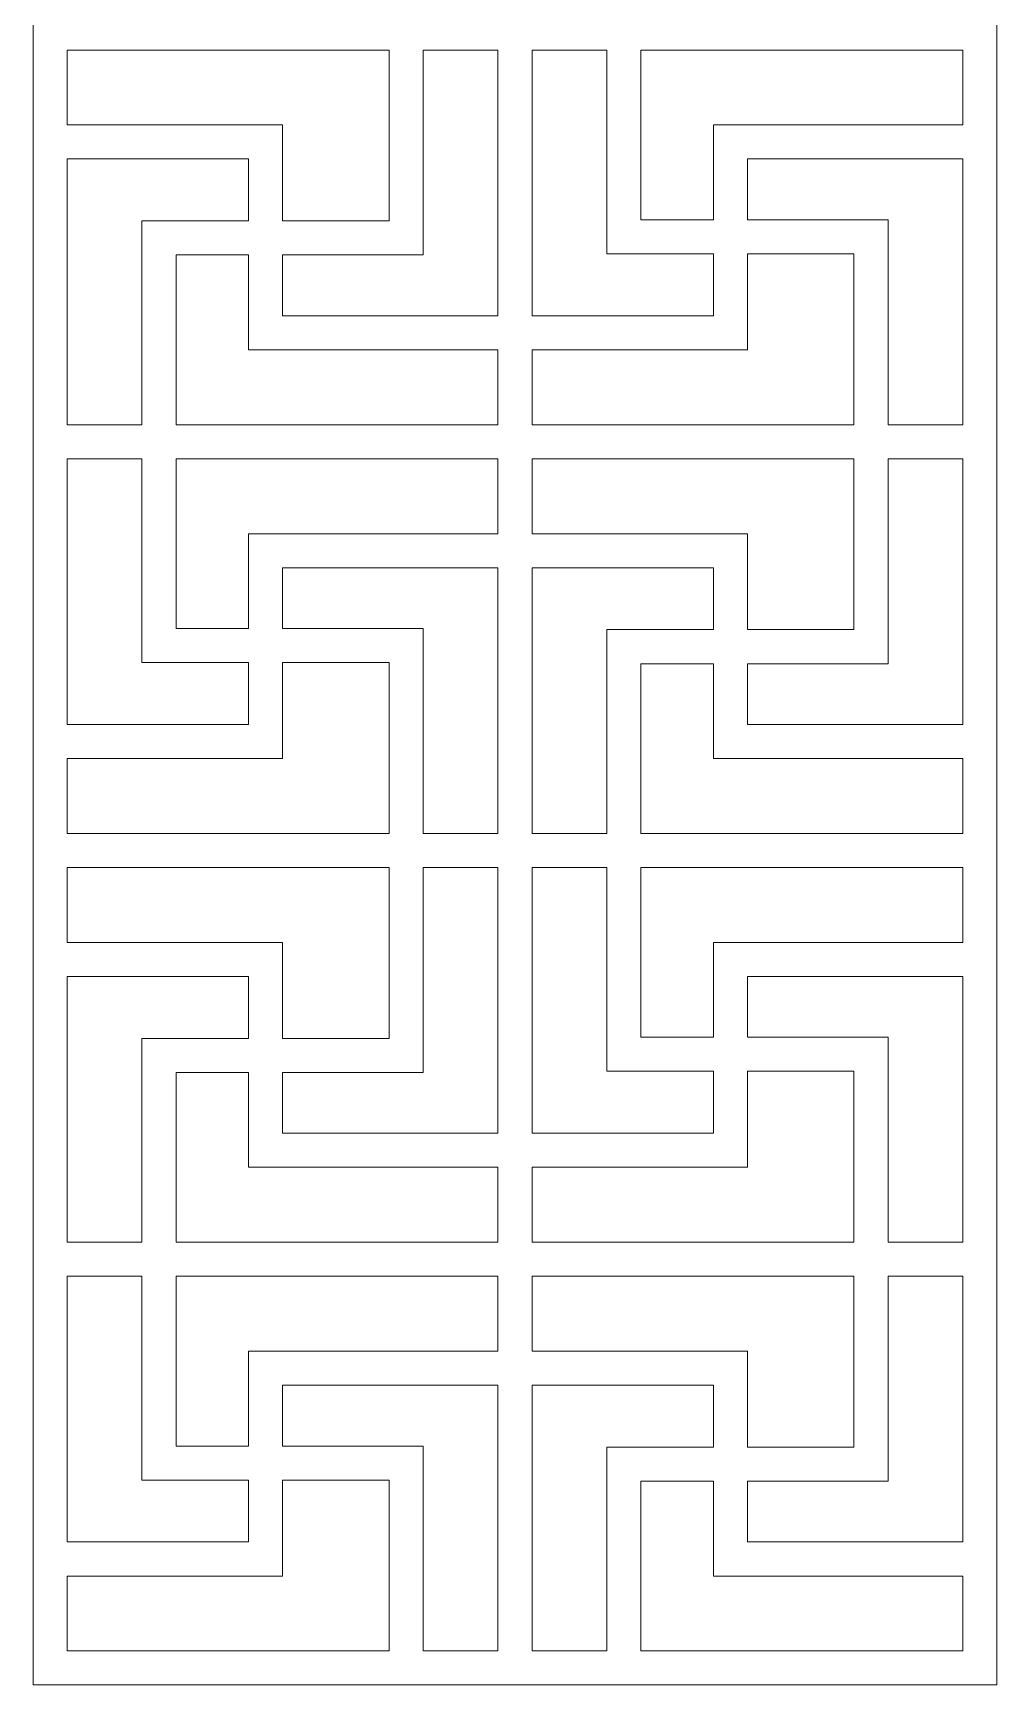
# Model space of a CAD drawing. Header units: centimetres. Extents: x -5.3 to 3.9, y -15.8 to 15.9.
# Drawn here: x -5.35 to 3.89, y -15.78 to 0.05 of the extents above; entities that cross this region are included whole.
import ezdxf

# ---------------------------------------------------------------- set-up
doc = ezdxf.new("R2010")
doc.units = ezdxf.units.CM
doc.header["$MEASUREMENT"] = 0
doc.layers.add('layer 1', color=7, linetype='Continuous')

msp = doc.modelspace()

# ---------------------------------------------------------------- linework, layer by layer
at = {"layer": 'layer 1', "color": 242, "lineweight": 9}
for points, knots in [([(-5.34996, -15.78353), (-5.34996, -5.22773), (-5.34996, 5.32808), (-5.34996, 15.88389), (-5.34996, 15.88389), (-2.27051, 15.88389), (0.80895, 15.88389), (3.88841, 15.88389), (3.88841, 15.88389), (3.88841, 5.32808), (3.88841, -5.22773), (3.88841, -15.78353), (3.88841, -15.78353), (0.80895, -15.78353), (-2.27051, -15.78353), (-5.34996, -15.78353)], [0, 0, 0, 0, 0.2, 0.2, 0.2, 0.2, 0.4, 0.4, 0.4, 0.4, 0.6, 0.6, 0.6, 0.6, 1, 1, 1, 1]), ([(-1.93795, -0.11295), (-1.93795, -0.11295), (-1.93795, -1.75074), (-1.93795, -1.75074), (-1.93795, -1.75074), (-1.93795, -1.75074), (-2.9588, -1.75074), (-2.9588, -1.75074), (-2.9588, -1.75074), (-2.9588, -1.75074), (-2.9588, -0.83073), (-2.9588, -0.83073), (-2.9588, -0.83073), (-2.9588, -0.83073), (-2.9588, -0.83073), (-2.9588, -0.83073), (-2.9588, -0.83073), (-3.62542, -0.83073), (-4.35323, -0.83073), (-5.0237, -0.83073), (-5.0237, -0.83073), (-5.0237, -0.83073), (-5.0237, -0.11295), (-5.0237, -0.11295), (-5.0237, -0.11295), (-5.0237, -0.11295), (-1.93795, -0.11295), (-1.93795, -0.11295)], [0, 0, 0, 0, 0.125, 0.125, 0.125, 0.125, 0.25, 0.25, 0.25, 0.25, 0.375, 0.375, 0.375, 0.375, 0.5, 0.5, 0.5, 0.5, 0.625, 0.625, 0.625, 0.625, 0.75, 0.75, 0.75, 0.75, 1, 1, 1, 1]), ([(-0.89391, -2.66029), (-0.89391, -2.66029), (-0.89391, -0.11295), (-0.89391, -0.11295), (-0.89391, -0.11295), (-0.89391, -0.11295), (-1.61168, -0.11295), (-1.61168, -0.11295), (-1.61168, -0.11295), (-1.61168, -0.75), (-1.61168, -1.44399), (-1.61168, -2.077), (-1.61168, -2.077), (-1.61168, -2.077), (-2.9588, -2.077), (-2.9588, -2.077), (-2.9588, -2.077), (-2.9588, -2.077), (-2.9588, -2.66029), (-2.9588, -2.66029), (-2.9588, -2.66029), (-2.9588, -2.66029), (-0.89391, -2.66029), (-0.89391, -2.66029)], [0, 0, 0, 0, 0.14285714, 0.14285714, 0.14285714, 0.14285714, 0.28571429, 0.28571429, 0.28571429, 0.28571429, 0.42857143, 0.42857143, 0.42857143, 0.42857143, 0.57142857, 0.57142857, 0.57142857, 0.57142857, 0.71428571, 0.71428571, 0.71428571, 0.71428571, 1, 1, 1, 1]), ([(0.15013, -0.11295), (-0.08913, -0.11295), (-0.32838, -0.11295), (-0.56764, -0.11295), (-0.56764, -0.11295), (-0.56764, -0.11295), (-0.56764, -2.66029), (-0.56764, -2.66029), (-0.56764, -2.66029), (-0.56764, -2.66029), (1.17099, -2.66029), (1.17099, -2.66029), (1.17099, -2.66029), (1.17099, -2.66029), (1.17099, -2.06655), (1.17099, -2.06655), (1.17099, -2.06655), (1.17099, -2.06655), (0.15013, -2.06655), (0.15013, -2.06655), (0.15013, -2.06655), (0.15013, -1.43704), (0.15013, -0.74653), (0.15013, -0.11295)], [0, 0, 0, 0, 0.14285714, 0.14285714, 0.14285714, 0.14285714, 0.28571429, 0.28571429, 0.28571429, 0.28571429, 0.42857143, 0.42857143, 0.42857143, 0.42857143, 0.57142857, 0.57142857, 0.57142857, 0.57142857, 0.71428571, 0.71428571, 0.71428571, 0.71428571, 1, 1, 1, 1]), ([(3.56215, -0.11295), (2.53356, -0.11295), (1.50498, -0.11295), (0.4764, -0.11295), (0.4764, -0.11295), (0.4764, -0.11295), (0.4764, -1.74028), (0.4764, -1.74028), (0.4764, -1.74028), (0.4764, -1.74028), (1.17099, -1.74028), (1.17099, -1.74028), (1.17099, -1.74028), (1.17099, -1.74028), (1.17099, -0.83319), (1.17099, -0.83319), (1.17099, -0.83319), (1.17099, -0.83319), (1.17099, -0.83073), (1.17099, -0.83073), (1.17099, -0.83073), (1.17099, -0.83073), (3.56215, -0.83073), (3.56215, -0.83073), (3.56215, -0.83073), (3.56215, -0.83073), (3.56215, -0.11295), (3.56215, -0.11295)], [0, 0, 0, 0, 0.125, 0.125, 0.125, 0.125, 0.25, 0.25, 0.25, 0.25, 0.375, 0.375, 0.375, 0.375, 0.5, 0.5, 0.5, 0.5, 0.625, 0.625, 0.625, 0.625, 0.75, 0.75, 0.75, 0.75, 1, 1, 1, 1]), ([(-5.0237, -3.70433), (-4.78444, -3.70433), (-4.54518, -3.70433), (-4.30592, -3.70433), (-4.30592, -3.70433), (-4.30592, -3.07075), (-4.30592, -2.38025), (-4.30592, -1.75074), (-4.30592, -1.75074), (-4.30592, -1.75074), (-3.28506, -1.75074), (-3.28506, -1.75074), (-3.28506, -1.75074), (-3.28506, -1.75074), (-3.28506, -1.15699), (-3.28506, -1.15699), (-3.28506, -1.15699), (-3.28506, -1.15699), (-5.0237, -1.15699), (-5.0237, -1.15699), (-5.0237, -1.15699), (-5.0237, -1.15699), (-5.0237, -3.70433), (-5.0237, -3.70433)], [0, 0, 0, 0, 0.14285714, 0.14285714, 0.14285714, 0.14285714, 0.28571429, 0.28571429, 0.28571429, 0.28571429, 0.42857143, 0.42857143, 0.42857143, 0.42857143, 0.57142857, 0.57142857, 0.57142857, 0.57142857, 0.71428571, 0.71428571, 0.71428571, 0.71428571, 1, 1, 1, 1]), ([(2.84437, -3.70433), (3.08363, -3.70433), (3.32289, -3.70433), (3.56215, -3.70433), (3.56215, -3.70433), (3.56215, -3.70433), (3.56215, -1.15699), (3.56215, -1.15699), (3.56215, -1.15699), (3.56215, -1.15699), (1.49725, -1.15699), (1.49725, -1.15699), (1.49725, -1.15699), (1.49725, -1.15699), (1.49725, -1.74028), (1.49725, -1.74028), (1.49725, -1.74028), (1.49725, -1.74028), (2.84437, -1.74028), (2.84437, -1.74028), (2.84437, -1.74028), (2.84437, -2.37329), (2.84437, -3.06729), (2.84437, -3.70433)], [0, 0, 0, 0, 0.14285714, 0.14285714, 0.14285714, 0.14285714, 0.28571429, 0.28571429, 0.28571429, 0.28571429, 0.42857143, 0.42857143, 0.42857143, 0.42857143, 0.57142857, 0.57142857, 0.57142857, 0.57142857, 0.71428571, 0.71428571, 0.71428571, 0.71428571, 1, 1, 1, 1]), ([(-3.97966, -3.70433), (-2.95107, -3.70433), (-1.92249, -3.70433), (-0.89391, -3.70433), (-0.89391, -3.70433), (-0.89391, -3.70433), (-0.89391, -2.98656), (-0.89391, -2.98656), (-0.89391, -2.98656), (-0.89391, -2.98656), (-3.28506, -2.98656), (-3.28506, -2.98656), (-3.28506, -2.98656), (-3.28506, -2.98656), (-3.28506, -2.98409), (-3.28506, -2.98409), (-3.28506, -2.98409), (-3.28506, -2.98409), (-3.28506, -2.077), (-3.28506, -2.077), (-3.28506, -2.077), (-3.28506, -2.077), (-3.97966, -2.077), (-3.97966, -2.077), (-3.97966, -2.077), (-3.97966, -2.077), (-3.97966, -3.70433), (-3.97966, -3.70433)], [0, 0, 0, 0, 0.125, 0.125, 0.125, 0.125, 0.25, 0.25, 0.25, 0.25, 0.375, 0.375, 0.375, 0.375, 0.5, 0.5, 0.5, 0.5, 0.625, 0.625, 0.625, 0.625, 0.75, 0.75, 0.75, 0.75, 1, 1, 1, 1]), ([(-0.56764, -3.70433), (0.46094, -3.70433), (1.48952, -3.70433), (2.51811, -3.70433), (2.51811, -3.70433), (2.51811, -3.70433), (2.51811, -2.06655), (2.51811, -2.06655), (2.51811, -2.06655), (2.51811, -2.06655), (1.49725, -2.06655), (1.49725, -2.06655), (1.49725, -2.06655), (1.49725, -2.06655), (1.49725, -2.98656), (1.49725, -2.98656), (1.49725, -2.98656), (1.49725, -2.98656), (1.49725, -2.98656), (1.49725, -2.98656), (1.49725, -2.98656), (0.83063, -2.98656), (0.10282, -2.98656), (-0.56764, -2.98656), (-0.56764, -2.98656), (-0.56764, -2.98656), (-0.56764, -3.70433), (-0.56764, -3.70433)], [0, 0, 0, 0, 0.125, 0.125, 0.125, 0.125, 0.25, 0.25, 0.25, 0.25, 0.375, 0.375, 0.375, 0.375, 0.5, 0.5, 0.5, 0.5, 0.625, 0.625, 0.625, 0.625, 0.75, 0.75, 0.75, 0.75, 1, 1, 1, 1]), ([(-5.0237, -4.0306), (-4.78444, -4.0306), (-4.54518, -4.0306), (-4.30592, -4.0306), (-4.30592, -4.0306), (-4.30592, -4.66418), (-4.30592, -5.35468), (-4.30592, -5.98419), (-4.30592, -5.98419), (-4.30592, -5.98419), (-3.28506, -5.98419), (-3.28506, -5.98419), (-3.28506, -5.98419), (-3.28506, -5.98419), (-3.28506, -6.57794), (-3.28506, -6.57794), (-3.28506, -6.57794), (-3.28506, -6.57794), (-5.0237, -6.57794), (-5.0237, -6.57794), (-5.0237, -6.57794), (-5.0237, -6.57794), (-5.0237, -4.0306), (-5.0237, -4.0306)], [0, 0, 0, 0, 0.14285714, 0.14285714, 0.14285714, 0.14285714, 0.28571429, 0.28571429, 0.28571429, 0.28571429, 0.42857143, 0.42857143, 0.42857143, 0.42857143, 0.57142857, 0.57142857, 0.57142857, 0.57142857, 0.71428571, 0.71428571, 0.71428571, 0.71428571, 1, 1, 1, 1]), ([(-3.97966, -4.0306), (-2.95107, -4.0306), (-1.92249, -4.0306), (-0.89391, -4.0306), (-0.89391, -4.0306), (-0.89391, -4.0306), (-0.89391, -4.74837), (-0.89391, -4.74837), (-0.89391, -4.74837), (-0.89391, -4.74837), (-3.28506, -4.74837), (-3.28506, -4.74837), (-3.28506, -4.74837), (-3.28506, -4.74837), (-3.28506, -4.75084), (-3.28506, -4.75084), (-3.28506, -4.75084), (-3.28506, -4.75084), (-3.28506, -5.65793), (-3.28506, -5.65793), (-3.28506, -5.65793), (-3.28506, -5.65793), (-3.97966, -5.65793), (-3.97966, -5.65793), (-3.97966, -5.65793), (-3.97966, -5.65793), (-3.97966, -4.0306), (-3.97966, -4.0306)], [0, 0, 0, 0, 0.125, 0.125, 0.125, 0.125, 0.25, 0.25, 0.25, 0.25, 0.375, 0.375, 0.375, 0.375, 0.5, 0.5, 0.5, 0.5, 0.625, 0.625, 0.625, 0.625, 0.75, 0.75, 0.75, 0.75, 1, 1, 1, 1]), ([(-0.56764, -4.0306), (0.46094, -4.0306), (1.48952, -4.0306), (2.51811, -4.0306), (2.51811, -4.0306), (2.51811, -4.0306), (2.51811, -5.66838), (2.51811, -5.66838), (2.51811, -5.66838), (2.51811, -5.66838), (1.49725, -5.66838), (1.49725, -5.66838), (1.49725, -5.66838), (1.49725, -5.66838), (1.49725, -4.74837), (1.49725, -4.74837), (1.49725, -4.74837), (1.49725, -4.74837), (1.49725, -4.74837), (1.49725, -4.74837), (1.49725, -4.74837), (0.83063, -4.74837), (0.10282, -4.74837), (-0.56764, -4.74837), (-0.56764, -4.74837), (-0.56764, -4.74837), (-0.56764, -4.0306), (-0.56764, -4.0306)], [0, 0, 0, 0, 0.125, 0.125, 0.125, 0.125, 0.25, 0.25, 0.25, 0.25, 0.375, 0.375, 0.375, 0.375, 0.5, 0.5, 0.5, 0.5, 0.625, 0.625, 0.625, 0.625, 0.75, 0.75, 0.75, 0.75, 1, 1, 1, 1]), ([(2.84437, -4.0306), (3.08363, -4.0306), (3.32289, -4.0306), (3.56215, -4.0306), (3.56215, -4.0306), (3.56215, -4.0306), (3.56215, -6.57794), (3.56215, -6.57794), (3.56215, -6.57794), (3.56215, -6.57794), (1.49725, -6.57794), (1.49725, -6.57794), (1.49725, -6.57794), (1.49725, -6.57794), (1.49725, -5.99465), (1.49725, -5.99465), (1.49725, -5.99465), (1.49725, -5.99465), (2.84437, -5.99465), (2.84437, -5.99465), (2.84437, -5.99465), (2.84437, -5.36164), (2.84437, -4.66764), (2.84437, -4.0306)], [0, 0, 0, 0, 0.14285714, 0.14285714, 0.14285714, 0.14285714, 0.28571429, 0.28571429, 0.28571429, 0.28571429, 0.42857143, 0.42857143, 0.42857143, 0.42857143, 0.57142857, 0.57142857, 0.57142857, 0.57142857, 0.71428571, 0.71428571, 0.71428571, 0.71428571, 1, 1, 1, 1]), ([(-1.61168, -7.62198), (-1.37243, -7.62198), (-1.13317, -7.62198), (-0.89391, -7.62198), (-0.89391, -7.62198), (-0.89391, -7.62198), (-0.89391, -5.07463), (-0.89391, -5.07463), (-0.89391, -5.07463), (-0.89391, -5.07463), (-2.9588, -5.07463), (-2.9588, -5.07463), (-2.9588, -5.07463), (-2.9588, -5.07463), (-2.9588, -5.65793), (-2.9588, -5.65793), (-2.9588, -5.65793), (-2.9588, -5.65793), (-1.61168, -5.65793), (-1.61168, -5.65793), (-1.61168, -5.65793), (-1.61168, -6.29094), (-1.61168, -6.98493), (-1.61168, -7.62198)], [0, 0, 0, 0, 0.14285714, 0.14285714, 0.14285714, 0.14285714, 0.28571429, 0.28571429, 0.28571429, 0.28571429, 0.42857143, 0.42857143, 0.42857143, 0.42857143, 0.57142857, 0.57142857, 0.57142857, 0.57142857, 0.71428571, 0.71428571, 0.71428571, 0.71428571, 1, 1, 1, 1]), ([(-0.56764, -7.62198), (-0.32838, -7.62198), (-0.08913, -7.62198), (0.15013, -7.62198), (0.15013, -7.62198), (0.15013, -6.9884), (0.15013, -6.29789), (0.15013, -5.66838), (0.15013, -5.66838), (0.15013, -5.66838), (1.17099, -5.66838), (1.17099, -5.66838), (1.17099, -5.66838), (1.17099, -5.66838), (1.17099, -5.07464), (1.17099, -5.07464), (1.17099, -5.07464), (1.17099, -5.07464), (-0.56764, -5.07464), (-0.56764, -5.07464), (-0.56764, -5.07464), (-0.56764, -5.07464), (-0.56764, -7.62198), (-0.56764, -7.62198)], [0, 0, 0, 0, 0.14285714, 0.14285714, 0.14285714, 0.14285714, 0.28571429, 0.28571429, 0.28571429, 0.28571429, 0.42857143, 0.42857143, 0.42857143, 0.42857143, 0.57142857, 0.57142857, 0.57142857, 0.57142857, 0.71428571, 0.71428571, 0.71428571, 0.71428571, 1, 1, 1, 1]), ([(-5.0237, -7.62198), (-3.99512, -7.62198), (-2.96653, -7.62198), (-1.93795, -7.62198), (-1.93795, -7.62198), (-1.93795, -7.62198), (-1.93795, -5.98419), (-1.93795, -5.98419), (-1.93795, -5.98419), (-1.93795, -5.98419), (-2.9588, -5.98419), (-2.9588, -5.98419), (-2.9588, -5.98419), (-2.9588, -5.98419), (-2.9588, -6.9042), (-2.9588, -6.9042), (-2.9588, -6.9042), (-2.9588, -6.9042), (-2.9588, -6.9042), (-2.9588, -6.9042), (-2.9588, -6.9042), (-3.62542, -6.9042), (-4.35323, -6.9042), (-5.0237, -6.9042), (-5.0237, -6.9042), (-5.0237, -6.9042), (-5.0237, -7.62198), (-5.0237, -7.62198)], [0, 0, 0, 0, 0.125, 0.125, 0.125, 0.125, 0.25, 0.25, 0.25, 0.25, 0.375, 0.375, 0.375, 0.375, 0.5, 0.5, 0.5, 0.5, 0.625, 0.625, 0.625, 0.625, 0.75, 0.75, 0.75, 0.75, 1, 1, 1, 1]), ([(0.4764, -7.62198), (1.50498, -7.62198), (2.53356, -7.62198), (3.56215, -7.62198), (3.56215, -7.62198), (3.56215, -7.62198), (3.56215, -6.9042), (3.56215, -6.9042), (3.56215, -6.9042), (3.56215, -6.9042), (1.17099, -6.9042), (1.17099, -6.9042), (1.17099, -6.9042), (1.17099, -6.9042), (1.17099, -6.90174), (1.17099, -6.90174), (1.17099, -6.90174), (1.17099, -6.90174), (1.17099, -5.99465), (1.17099, -5.99465), (1.17099, -5.99465), (1.17099, -5.99465), (0.4764, -5.99465), (0.4764, -5.99465), (0.4764, -5.99465), (0.4764, -5.99465), (0.4764, -7.62198), (0.4764, -7.62198)], [0, 0, 0, 0, 0.125, 0.125, 0.125, 0.125, 0.25, 0.25, 0.25, 0.25, 0.375, 0.375, 0.375, 0.375, 0.5, 0.5, 0.5, 0.5, 0.625, 0.625, 0.625, 0.625, 0.75, 0.75, 0.75, 0.75, 1, 1, 1, 1]), ([(-1.93795, -7.94824), (-2.96653, -7.94824), (-3.99512, -7.94824), (-5.0237, -7.94824), (-5.0237, -7.94824), (-5.0237, -7.94824), (-5.0237, -8.66602), (-5.0237, -8.66602), (-5.0237, -8.66602), (-4.35323, -8.66602), (-3.62542, -8.66602), (-2.9588, -8.66602), (-2.9588, -8.66602), (-2.9588, -8.66602), (-2.9588, -8.66602), (-2.9588, -8.66602), (-2.9588, -8.66602), (-2.9588, -8.66602), (-2.9588, -9.58603), (-2.9588, -9.58603), (-2.9588, -9.58603), (-2.9588, -9.58603), (-1.93795, -9.58603), (-1.93795, -9.58603), (-1.93795, -9.58603), (-1.93795, -9.58603), (-1.93795, -7.94824), (-1.93795, -7.94824)], [0, 0, 0, 0, 0.125, 0.125, 0.125, 0.125, 0.25, 0.25, 0.25, 0.25, 0.375, 0.375, 0.375, 0.375, 0.5, 0.5, 0.5, 0.5, 0.625, 0.625, 0.625, 0.625, 0.75, 0.75, 0.75, 0.75, 1, 1, 1, 1]), ([(-0.89391, -7.94824), (-1.13317, -7.94824), (-1.37243, -7.94824), (-1.61168, -7.94824), (-1.61168, -7.94824), (-1.61168, -8.58529), (-1.61168, -9.27928), (-1.61168, -9.91229), (-1.61168, -9.91229), (-1.61168, -9.91229), (-2.9588, -9.91229), (-2.9588, -9.91229), (-2.9588, -9.91229), (-2.9588, -9.91229), (-2.9588, -10.49558), (-2.9588, -10.49558), (-2.9588, -10.49558), (-2.9588, -10.49558), (-0.89391, -10.49558), (-0.89391, -10.49558), (-0.89391, -10.49558), (-0.89391, -10.49558), (-0.89391, -7.94824), (-0.89391, -7.94824)], [0, 0, 0, 0, 0.14285714, 0.14285714, 0.14285714, 0.14285714, 0.28571429, 0.28571429, 0.28571429, 0.28571429, 0.42857143, 0.42857143, 0.42857143, 0.42857143, 0.57142857, 0.57142857, 0.57142857, 0.57142857, 0.71428571, 0.71428571, 0.71428571, 0.71428571, 1, 1, 1, 1]), ([(0.15013, -7.94824), (-0.08913, -7.94824), (-0.32838, -7.94824), (-0.56764, -7.94824), (-0.56764, -7.94824), (-0.56764, -7.94824), (-0.56764, -10.49558), (-0.56764, -10.49558), (-0.56764, -10.49558), (-0.56764, -10.49558), (1.17099, -10.49558), (1.17099, -10.49558), (1.17099, -10.49558), (1.17099, -10.49558), (1.17099, -9.90183), (1.17099, -9.90183), (1.17099, -9.90183), (1.17099, -9.90183), (0.15013, -9.90183), (0.15013, -9.90183), (0.15013, -9.90183), (0.15013, -9.27233), (0.15013, -8.58182), (0.15013, -7.94824)], [0, 0, 0, 0, 0.14285714, 0.14285714, 0.14285714, 0.14285714, 0.28571429, 0.28571429, 0.28571429, 0.28571429, 0.42857143, 0.42857143, 0.42857143, 0.42857143, 0.57142857, 0.57142857, 0.57142857, 0.57142857, 0.71428571, 0.71428571, 0.71428571, 0.71428571, 1, 1, 1, 1]), ([(3.56215, -7.94824), (2.53356, -7.94824), (1.50498, -7.94824), (0.4764, -7.94824), (0.4764, -7.94824), (0.4764, -7.94824), (0.4764, -9.57557), (0.4764, -9.57557), (0.4764, -9.57557), (0.4764, -9.57557), (1.17099, -9.57557), (1.17099, -9.57557), (1.17099, -9.57557), (1.17099, -9.57557), (1.17099, -8.66848), (1.17099, -8.66848), (1.17099, -8.66848), (1.17099, -8.66848), (1.17099, -8.66602), (1.17099, -8.66602), (1.17099, -8.66602), (1.17099, -8.66602), (3.56215, -8.66602), (3.56215, -8.66602), (3.56215, -8.66602), (3.56215, -8.66602), (3.56215, -7.94824), (3.56215, -7.94824)], [0, 0, 0, 0, 0.125, 0.125, 0.125, 0.125, 0.25, 0.25, 0.25, 0.25, 0.375, 0.375, 0.375, 0.375, 0.5, 0.5, 0.5, 0.5, 0.625, 0.625, 0.625, 0.625, 0.75, 0.75, 0.75, 0.75, 1, 1, 1, 1]), ([(-5.0237, -11.53962), (-4.78444, -11.53962), (-4.54518, -11.53962), (-4.30592, -11.53962), (-4.30592, -11.53962), (-4.30592, -10.90604), (-4.30592, -10.21554), (-4.30592, -9.58603), (-4.30592, -9.58603), (-4.30592, -9.58603), (-3.28506, -9.58603), (-3.28506, -9.58603), (-3.28506, -9.58603), (-3.28506, -9.58603), (-3.28506, -8.99228), (-3.28506, -8.99228), (-3.28506, -8.99228), (-3.28506, -8.99228), (-5.0237, -8.99228), (-5.0237, -8.99228), (-5.0237, -8.99228), (-5.0237, -8.99228), (-5.0237, -11.53962), (-5.0237, -11.53962)], [0, 0, 0, 0, 0.14285714, 0.14285714, 0.14285714, 0.14285714, 0.28571429, 0.28571429, 0.28571429, 0.28571429, 0.42857143, 0.42857143, 0.42857143, 0.42857143, 0.57142857, 0.57142857, 0.57142857, 0.57142857, 0.71428571, 0.71428571, 0.71428571, 0.71428571, 1, 1, 1, 1]), ([(2.84437, -11.53962), (3.08363, -11.53962), (3.32289, -11.53962), (3.56215, -11.53962), (3.56215, -11.53962), (3.56215, -11.53962), (3.56215, -8.99228), (3.56215, -8.99228), (3.56215, -8.99228), (3.56215, -8.99228), (1.49725, -8.99228), (1.49725, -8.99228), (1.49725, -8.99228), (1.49725, -8.99228), (1.49725, -9.57557), (1.49725, -9.57557), (1.49725, -9.57557), (1.49725, -9.57557), (2.84437, -9.57557), (2.84437, -9.57557), (2.84437, -9.57557), (2.84437, -10.20858), (2.84437, -10.90258), (2.84437, -11.53962)], [0, 0, 0, 0, 0.14285714, 0.14285714, 0.14285714, 0.14285714, 0.28571429, 0.28571429, 0.28571429, 0.28571429, 0.42857143, 0.42857143, 0.42857143, 0.42857143, 0.57142857, 0.57142857, 0.57142857, 0.57142857, 0.71428571, 0.71428571, 0.71428571, 0.71428571, 1, 1, 1, 1]), ([(-3.97966, -11.53962), (-2.95107, -11.53962), (-1.92249, -11.53962), (-0.89391, -11.53962), (-0.89391, -11.53962), (-0.89391, -11.53962), (-0.89391, -10.82185), (-0.89391, -10.82185), (-0.89391, -10.82185), (-0.89391, -10.82185), (-3.28506, -10.82185), (-3.28506, -10.82185), (-3.28506, -10.82185), (-3.28506, -10.82185), (-3.28506, -10.81938), (-3.28506, -10.81938), (-3.28506, -10.81938), (-3.28506, -10.81938), (-3.28506, -9.91229), (-3.28506, -9.91229), (-3.28506, -9.91229), (-3.28506, -9.91229), (-3.97966, -9.91229), (-3.97966, -9.91229), (-3.97966, -9.91229), (-3.97966, -9.91229), (-3.97966, -11.53962), (-3.97966, -11.53962)], [0, 0, 0, 0, 0.125, 0.125, 0.125, 0.125, 0.25, 0.25, 0.25, 0.25, 0.375, 0.375, 0.375, 0.375, 0.5, 0.5, 0.5, 0.5, 0.625, 0.625, 0.625, 0.625, 0.75, 0.75, 0.75, 0.75, 1, 1, 1, 1]), ([(-0.56764, -11.53962), (0.46094, -11.53962), (1.48952, -11.53962), (2.51811, -11.53962), (2.51811, -11.53962), (2.51811, -11.53962), (2.51811, -9.90183), (2.51811, -9.90183), (2.51811, -9.90183), (2.51811, -9.90183), (1.49725, -9.90183), (1.49725, -9.90183), (1.49725, -9.90183), (1.49725, -9.90183), (1.49725, -10.82184), (1.49725, -10.82184), (1.49725, -10.82184), (1.49725, -10.82184), (1.49725, -10.82185), (1.49725, -10.82185), (1.49725, -10.82185), (0.83063, -10.82185), (0.10282, -10.82185), (-0.56764, -10.82185), (-0.56764, -10.82185), (-0.56764, -10.82185), (-0.56764, -11.53962), (-0.56764, -11.53962)], [0, 0, 0, 0, 0.125, 0.125, 0.125, 0.125, 0.25, 0.25, 0.25, 0.25, 0.375, 0.375, 0.375, 0.375, 0.5, 0.5, 0.5, 0.5, 0.625, 0.625, 0.625, 0.625, 0.75, 0.75, 0.75, 0.75, 1, 1, 1, 1]), ([(-5.0237, -11.86589), (-4.78444, -11.86589), (-4.54518, -11.86589), (-4.30592, -11.86589), (-4.30592, -11.86589), (-4.30592, -12.49947), (-4.30592, -13.18997), (-4.30592, -13.81948), (-4.30592, -13.81948), (-4.30592, -13.81948), (-3.28506, -13.81948), (-3.28506, -13.81948), (-3.28506, -13.81948), (-3.28506, -13.81948), (-3.28506, -14.41323), (-3.28506, -14.41323), (-3.28506, -14.41323), (-3.28506, -14.41323), (-5.0237, -14.41323), (-5.0237, -14.41323), (-5.0237, -14.41323), (-5.0237, -14.41323), (-5.0237, -11.86589), (-5.0237, -11.86589)], [0, 0, 0, 0, 0.14285714, 0.14285714, 0.14285714, 0.14285714, 0.28571429, 0.28571429, 0.28571429, 0.28571429, 0.42857143, 0.42857143, 0.42857143, 0.42857143, 0.57142857, 0.57142857, 0.57142857, 0.57142857, 0.71428571, 0.71428571, 0.71428571, 0.71428571, 1, 1, 1, 1]), ([(-3.97966, -11.86589), (-2.95107, -11.86589), (-1.92249, -11.86589), (-0.89391, -11.86589), (-0.89391, -11.86589), (-0.89391, -11.86589), (-0.89391, -12.58366), (-0.89391, -12.58366), (-0.89391, -12.58366), (-0.89391, -12.58366), (-3.28506, -12.58366), (-3.28506, -12.58366), (-3.28506, -12.58366), (-3.28506, -12.58366), (-3.28506, -12.58613), (-3.28506, -12.58613), (-3.28506, -12.58613), (-3.28506, -12.58613), (-3.28506, -13.49322), (-3.28506, -13.49322), (-3.28506, -13.49322), (-3.28506, -13.49322), (-3.97966, -13.49322), (-3.97966, -13.49322), (-3.97966, -13.49322), (-3.97966, -13.49322), (-3.97966, -11.86589), (-3.97966, -11.86589)], [0, 0, 0, 0, 0.125, 0.125, 0.125, 0.125, 0.25, 0.25, 0.25, 0.25, 0.375, 0.375, 0.375, 0.375, 0.5, 0.5, 0.5, 0.5, 0.625, 0.625, 0.625, 0.625, 0.75, 0.75, 0.75, 0.75, 1, 1, 1, 1]), ([(-0.56764, -11.86589), (0.46094, -11.86589), (1.48952, -11.86589), (2.51811, -11.86589), (2.51811, -11.86589), (2.51811, -11.86589), (2.51811, -13.50367), (2.51811, -13.50367), (2.51811, -13.50367), (2.51811, -13.50367), (1.49725, -13.50367), (1.49725, -13.50367), (1.49725, -13.50367), (1.49725, -13.50367), (1.49725, -12.58366), (1.49725, -12.58366), (1.49725, -12.58366), (1.49725, -12.58366), (1.49725, -12.58366), (1.49725, -12.58366), (1.49725, -12.58366), (0.83063, -12.58366), (0.10282, -12.58366), (-0.56764, -12.58366), (-0.56764, -12.58366), (-0.56764, -12.58366), (-0.56764, -11.86589), (-0.56764, -11.86589)], [0, 0, 0, 0, 0.125, 0.125, 0.125, 0.125, 0.25, 0.25, 0.25, 0.25, 0.375, 0.375, 0.375, 0.375, 0.5, 0.5, 0.5, 0.5, 0.625, 0.625, 0.625, 0.625, 0.75, 0.75, 0.75, 0.75, 1, 1, 1, 1]), ([(2.84437, -11.86589), (3.08363, -11.86589), (3.32289, -11.86589), (3.56215, -11.86589), (3.56215, -11.86589), (3.56215, -11.86589), (3.56215, -14.41323), (3.56215, -14.41323), (3.56215, -14.41323), (3.56215, -14.41323), (1.49725, -14.41323), (1.49725, -14.41323), (1.49725, -14.41323), (1.49725, -14.41323), (1.49725, -13.82993), (1.49725, -13.82993), (1.49725, -13.82993), (1.49725, -13.82993), (2.84437, -13.82993), (2.84437, -13.82993), (2.84437, -13.82993), (2.84437, -13.19692), (2.84437, -12.50293), (2.84437, -11.86589)], [0, 0, 0, 0, 0.14285714, 0.14285714, 0.14285714, 0.14285714, 0.28571429, 0.28571429, 0.28571429, 0.28571429, 0.42857143, 0.42857143, 0.42857143, 0.42857143, 0.57142857, 0.57142857, 0.57142857, 0.57142857, 0.71428571, 0.71428571, 0.71428571, 0.71428571, 1, 1, 1, 1]), ([(-0.89391, -12.90992), (-0.89391, -12.90992), (-0.89391, -15.45727), (-0.89391, -15.45727), (-0.89391, -15.45727), (-0.89391, -15.45727), (-1.61168, -15.45727), (-1.61168, -15.45727), (-1.61168, -15.45727), (-1.61168, -14.82022), (-1.61168, -14.12623), (-1.61168, -13.49322), (-1.61168, -13.49322), (-1.61168, -13.49322), (-2.9588, -13.49322), (-2.9588, -13.49322), (-2.9588, -13.49322), (-2.9588, -13.49322), (-2.9588, -12.90992), (-2.9588, -12.90992), (-2.9588, -12.90992), (-2.9588, -12.90992), (-0.89391, -12.90992), (-0.89391, -12.90992)], [0, 0, 0, 0, 0.14285714, 0.14285714, 0.14285714, 0.14285714, 0.28571429, 0.28571429, 0.28571429, 0.28571429, 0.42857143, 0.42857143, 0.42857143, 0.42857143, 0.57142857, 0.57142857, 0.57142857, 0.57142857, 0.71428571, 0.71428571, 0.71428571, 0.71428571, 1, 1, 1, 1]), ([(-0.56764, -12.90992), (-0.56764, -12.90992), (-0.56764, -15.45727), (-0.56764, -15.45727), (-0.56764, -15.45727), (-0.56764, -15.45727), (0.15013, -15.45727), (0.15013, -15.45727), (0.15013, -15.45727), (0.15013, -14.82369), (0.15013, -14.13318), (0.15013, -13.50367), (0.15013, -13.50367), (0.15013, -13.50367), (1.17099, -13.50367), (1.17099, -13.50367), (1.17099, -13.50367), (1.17099, -13.50367), (1.17099, -12.90992), (1.17099, -12.90992), (1.17099, -12.90992), (1.17099, -12.90992), (-0.56764, -12.90992), (-0.56764, -12.90992)], [0, 0, 0, 0, 0.14285714, 0.14285714, 0.14285714, 0.14285714, 0.28571429, 0.28571429, 0.28571429, 0.28571429, 0.42857143, 0.42857143, 0.42857143, 0.42857143, 0.57142857, 0.57142857, 0.57142857, 0.57142857, 0.71428571, 0.71428571, 0.71428571, 0.71428571, 1, 1, 1, 1]), ([(-1.93795, -15.45727), (-1.93795, -15.45727), (-1.93795, -13.81948), (-1.93795, -13.81948), (-1.93795, -13.81948), (-1.93795, -13.81948), (-2.9588, -13.81948), (-2.9588, -13.81948), (-2.9588, -13.81948), (-2.9588, -13.81948), (-2.9588, -14.73949), (-2.9588, -14.73949), (-2.9588, -14.73949), (-2.9588, -14.73949), (-2.9588, -14.73949), (-2.9588, -14.73949), (-2.9588, -14.73949), (-3.62542, -14.73949), (-4.35323, -14.73949), (-5.0237, -14.73949), (-5.0237, -14.73949), (-5.0237, -14.73949), (-5.0237, -15.45727), (-5.0237, -15.45727), (-5.0237, -15.45727), (-5.0237, -15.45727), (-1.93795, -15.45727), (-1.93795, -15.45727)], [0, 0, 0, 0, 0.125, 0.125, 0.125, 0.125, 0.25, 0.25, 0.25, 0.25, 0.375, 0.375, 0.375, 0.375, 0.5, 0.5, 0.5, 0.5, 0.625, 0.625, 0.625, 0.625, 0.75, 0.75, 0.75, 0.75, 1, 1, 1, 1]), ([(0.4764, -15.45727), (0.4764, -15.45727), (0.4764, -13.82993), (0.4764, -13.82993), (0.4764, -13.82993), (0.4764, -13.82993), (1.17099, -13.82993), (1.17099, -13.82993), (1.17099, -13.82993), (1.17099, -13.82993), (1.17099, -14.73702), (1.17099, -14.73702), (1.17099, -14.73702), (1.17099, -14.73702), (1.17099, -14.73949), (1.17099, -14.73949), (1.17099, -14.73949), (1.17099, -14.73949), (3.56215, -14.73949), (3.56215, -14.73949), (3.56215, -14.73949), (3.56215, -14.73949), (3.56215, -15.45727), (3.56215, -15.45727), (3.56215, -15.45727), (3.56215, -15.45727), (0.4764, -15.45727), (0.4764, -15.45727)], [0, 0, 0, 0, 0.125, 0.125, 0.125, 0.125, 0.25, 0.25, 0.25, 0.25, 0.375, 0.375, 0.375, 0.375, 0.5, 0.5, 0.5, 0.5, 0.625, 0.625, 0.625, 0.625, 0.75, 0.75, 0.75, 0.75, 1, 1, 1, 1])]:
    msp.add_open_spline(points, degree=3, knots=knots, dxfattribs=at)

doc.saveas('drawing.dxf')
